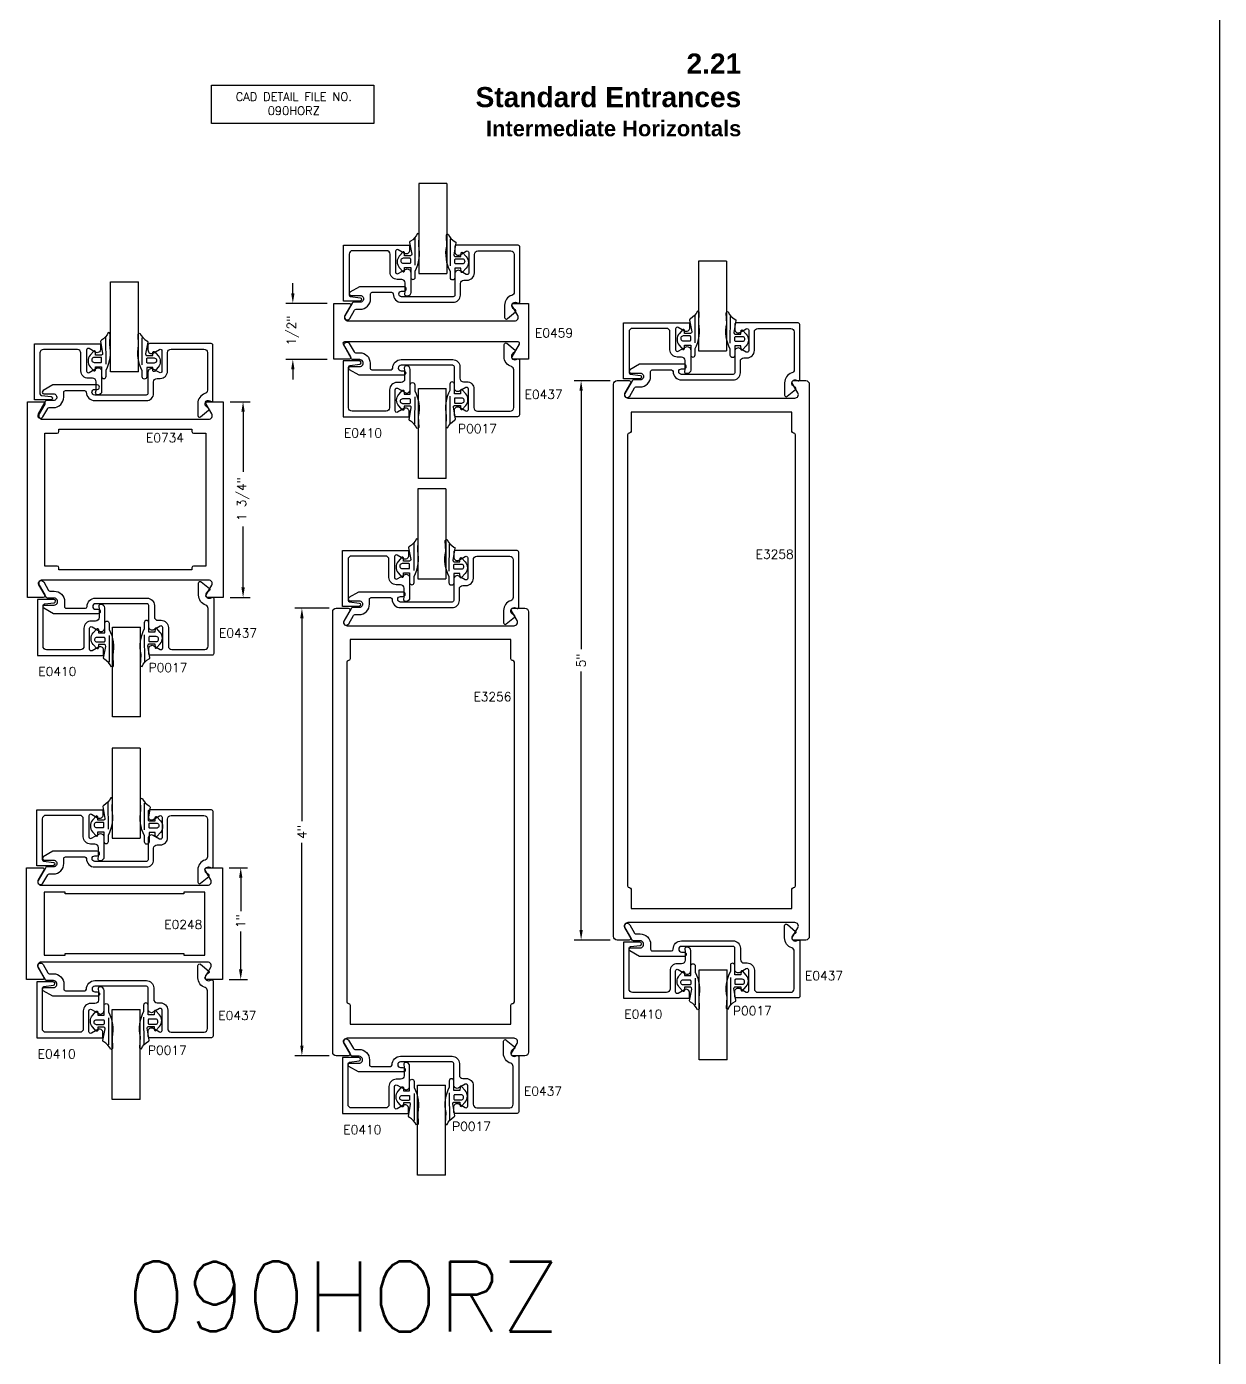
# Model space of a CAD drawing. Extents: x 0 to 130, y 0 to 90.
# Drawn here: x 48.39 to 59.05, y 45.24 to 57.13 of the extents above; entities that cross this region are included whole.
import ezdxf

# ---------------------------------------------------------------- set-up
doc = ezdxf.new("R2010")
doc.units = 0
doc.header["$MEASUREMENT"] = 0
doc.header["$PDMODE"] = 3
doc.layers.get('DEFPOINTS').update_dxf_attribs({"linetype": 'CONTINUOUS'})
for name, color, linetype in [('R-ANNO-DIMS', 3, 'CONTINUOUS'), ('R-ANNO-TEXT', 6, 'CONTINUOUS'), ('R-DET1', 4, 'CONTINUOUS'), ('R-DET2', 2, 'CONTINUOUS'), ('R-DET3', 5, 'CONTINUOUS'), ('R-OTLN', 1, 'CONTINUOUS'), ('TITLE', 7, 'CONTINUOUS')]:
    doc.layers.add(name, color=color, linetype=linetype)
doc.styles.get("Standard").update_dxf_attribs({"font": 'simplex'})
doc.dimstyles.new('1X', dxfattribs={"dimscale": 0, "dimtxt": 0.08, "dimasz": 0.09, "dimexe": 0.062, "dimexo": 0.062, "dimgap": 0.045, "dimtad": 0, "dimdec": 4, "dimzin": 4, "dimtxsty": 'STANDARD', "dimcen": 0, "dimazin": 3, "dimtp": 0.02, "dimtfac": 1, "dimtdec": 4, "dimtofl": 0, "dimtmove": 0, "dimatfit": 3, "dimtolj": 1, "dimtzin": 4})

# ---------------------------------------------------------------- blocks, each defined once
blk = doc.blocks.new('*D79')
at = {"layer": 'DEFPOINTS', "color": 0}
for p in [(50.136, 49.614), (50.136, 48.614), (50.3, 48.614)]:
    blk.add_point(p, dxfattribs=at)
at = {"layer": 'R-ANNO-DIMS', "color": 0}
for p, q in [((50.198, 49.614), (50.362, 49.614)), ((50.3, 49.524), (50.3, 49.226)), ((50.3, 48.704), (50.3, 49.044)), ((50.198, 48.614), (50.362, 48.614))]:
    blk.add_line(p, q, dxfattribs=at)
for points in [[(50.285, 49.524), (50.315, 49.524), (50.3, 49.614)], [(50.285, 48.704), (50.315, 48.704), (50.3, 48.614)]]:
    blk.add_solid(points, dxfattribs=at)
at = {"layer": 'R-ANNO-DIMS', "color": 0, "insert": (50.3, 49.135), "char_height": 0.08, "attachment_point": 5, "rotation": 90}
blk.add_mtext('\\A1;1"', dxfattribs=at)
blk = doc.blocks.new('*D75')
at = {"layer": 'DEFPOINTS', "color": 0}
for p in [(50.144, 53.779), (50.144, 52.029), (50.321, 52.029)]:
    blk.add_point(p, dxfattribs=at)
at = {"layer": 'R-ANNO-DIMS', "color": 0}
for p, q in [((50.206, 53.779), (50.383, 53.779)), ((50.321, 53.689), (50.321, 53.153)), ((50.321, 52.119), (50.321, 52.663)), ((50.206, 52.029), (50.383, 52.029))]:
    blk.add_line(p, q, dxfattribs=at)
for points in [[(50.306, 53.689), (50.336, 53.689), (50.321, 53.779)], [(50.306, 52.119), (50.336, 52.119), (50.321, 52.029)]]:
    blk.add_solid(points, dxfattribs=at)
at = {"layer": 'R-ANNO-DIMS', "color": 0, "insert": (50.321, 52.908), "char_height": 0.08, "attachment_point": 5, "rotation": 90}
blk.add_mtext('\\A1;1 3/4"', dxfattribs=at)
blk = doc.blocks.new('*D76')
at = {"layer": 'DEFPOINTS', "color": 0}
for p in [(51.134, 54.658), (50.766, 54.158), (51.134, 54.158)]:
    blk.add_point(p, dxfattribs=at)
at = {"layer": 'R-ANNO-DIMS', "color": 0}
for p, q in [((50.766, 54.748), (50.766, 54.838)), ((51.072, 54.658), (50.704, 54.658)), ((51.072, 54.158), (50.704, 54.158)), ((50.766, 54.068), (50.766, 53.978))]:
    blk.add_line(p, q, dxfattribs=at)
for points in [[(50.751, 54.748), (50.781, 54.748), (50.766, 54.658)], [(50.751, 54.068), (50.781, 54.068), (50.766, 54.158)]]:
    blk.add_solid(points, dxfattribs=at)
at = {"layer": 'R-ANNO-DIMS', "color": 0, "insert": (50.766, 54.415), "char_height": 0.08, "attachment_point": 5, "rotation": 90}
blk.add_mtext('\\A1;1/2"', dxfattribs=at)
blk = doc.blocks.new('*D77')
at = {"layer": 'DEFPOINTS', "color": 0}
for p in [(51.153, 51.933), (50.847, 47.933), (51.153, 47.933)]:
    blk.add_point(p, dxfattribs=at)
at = {"layer": 'R-ANNO-DIMS', "color": 0}
for p, q in [((51.091, 51.933), (50.785, 51.933)), ((50.847, 51.843), (50.847, 50.031)), ((50.847, 48.023), (50.847, 49.835)), ((51.091, 47.933), (50.785, 47.933))]:
    blk.add_line(p, q, dxfattribs=at)
for points in [[(50.832, 51.843), (50.862, 51.843), (50.847, 51.933)], [(50.832, 48.023), (50.862, 48.023), (50.847, 47.933)]]:
    blk.add_solid(points, dxfattribs=at)
at = {"layer": 'R-ANNO-DIMS', "color": 0, "insert": (50.847, 49.933), "char_height": 0.08, "attachment_point": 5, "rotation": 90}
blk.add_mtext('\\A1;4"', dxfattribs=at)
blk = doc.blocks.new('*D78')
at = {"layer": 'DEFPOINTS', "color": 0}
for p in [(53.664, 53.967), (53.343, 48.967), (53.664, 48.967)]:
    blk.add_point(p, dxfattribs=at)
at = {"layer": 'R-ANNO-DIMS', "color": 0}
for p, q in [((53.602, 53.967), (53.281, 53.967)), ((53.343, 53.877), (53.343, 51.566)), ((53.343, 49.057), (53.343, 51.369)), ((53.602, 48.967), (53.281, 48.967))]:
    blk.add_line(p, q, dxfattribs=at)
for points in [[(53.328, 53.877), (53.358, 53.877), (53.343, 53.967)], [(53.328, 49.057), (53.358, 49.057), (53.343, 48.967)]]:
    blk.add_solid(points, dxfattribs=at)
at = {"layer": 'R-ANNO-DIMS', "color": 0, "insert": (53.343, 51.467), "char_height": 0.08, "attachment_point": 5, "rotation": 90}
blk.add_mtext('\\A1;5"', dxfattribs=at)
blk = doc.blocks.new('S')
at = {"layer": 'R-DET2'}
for p, q in [((4.542, 7.201), (4.542, 8.004)), ((4.542, 8.004), (4.792, 8.004)), ((4.792, 7.201), (4.792, 8.004)), ((4.792, 7.201), (4.542, 7.201))]:
    blk.add_line(p, q, dxfattribs=at)
blk = doc.blocks.new('GLASS')
at = {"layer": 'R-DET2'}
blk.add_blockref('S', (-4.542, -7.201), dxfattribs=at)
blk = doc.blocks.new('QUARTER_INCH_GLASS')
at = {"layer": 'R-DET2'}
blk.add_blockref('GLASS', (0, 0), dxfattribs=at)
blk = doc.blocks.new('1-4_P0017')
at = {"layer": 'R-DET2'}
for points in [[(-0.127, 0.093), (-0.131, 0.191, -0.280474), (-0.115, 0.201, 0.169063), (-0.053, 0.132, -0.378809), (-0.045, 0.121), (-0.064, 0.016, 0.346242), (-0.054, 0), (0, 0), (0.001, 0.03, -0.608656), (0.014, 0.036), (0.047, -0.001, -0.378617), (0.047, -0.104), (0.014, -0.141, -0.608656), (0.001, -0.135), (0, -0.105), (-0.055, -0.105), (-0.055, -0.19, -1), (-0.095, -0.19), (-0.095, -0.135, -0.175364)], [(0.032, -0.051, -0.341999), (0.012, -0.066), (-0.047, -0.066, -0.414214), (-0.055, -0.058), (-0.055, -0.029, -0.414214), (-0.047, -0.021), (0.012, -0.021, -0.341999), (0.032, -0.036, -0.127017)]]:
    blk.add_lwpolyline(points, format="xyb", close=True, dxfattribs=at)
blk.add_lwpolyline([(-0.095, -0.082), (-0.094, 0.158)], dxfattribs=at)

msp = doc.modelspace()

# ---------------------------------------------------------------- linework, layer by layer
at = {"layer": 'R-ANNO-TEXT'}
msp.add_lwpolyline([(50.0375874, 56.6082847), (51.4890673, 56.6082847), (51.4890673, 56.2662219), (50.0375874, 56.2662219)], close=True, dxfattribs=at)
at = {"layer": 'R-DET1'}
for points in [[(51.7814931, 54.7239881, -0.4559911352), (51.7666411, 54.7410886), (51.7698771, 54.7639881), (51.7698791, 54.8410269, 0.4142135624), (51.7388791, 54.8720269), (51.7000671, 54.8720267, -0.4157347224), (51.6348781, 54.937175), (51.6348771, 55.0979882, 0.4142135624), (51.6038771, 55.1289882), (51.2998801, 55.1289882, 0.4142135624), (51.2688801, 55.0979882), (51.2688771, 54.7342816, 0.3788668862), (51.2820491, 54.7193934), (51.3677061, 54.7088759, -0.9407073484), (51.3658781, 54.678988), (51.2188791, 54.6789881), (51.2188791, 55.178988), (51.8098785, 55.178988), (51.8098801, 55.1316815, -0.5773503096), (51.7633801, 55.1048347), (51.7073781, 55.1371665, 0.5773499476), (51.6848781, 55.1241761), (51.6848781, 54.9370266, 0.5773500587), (51.7073781, 54.9240362), (51.7733782, 54.9621414, -0.5773539269), (51.8198786, 54.9352947), (51.8198785, 54.7549883, -0.4142112814), (51.7888785, 54.7239882), (51.7814931, 54.7239882)], [(51.7381973, 54.6675353), (52.1992011, 54.6675353, 0.4142135624), (52.2642011, 54.7325353), (52.2642011, 54.8345483, -0.4142135624), (52.2952011, 54.8655483), (52.3242011, 54.8655483, 0.4142135624), (52.3892011, 54.9305483), (52.3892011, 55.0965343, -0.4142135624), (52.4202011, 55.1275343), (52.7141961, 55.1275343, -0.4142135624), (52.7451961, 55.0965343), (52.7451961, 54.7594939, -0.3256627349), (52.7236964, 54.7299855, 0.3256627349), (52.6591971, 54.6414604), (52.6591971, 54.5330807, 0.6370702608), (52.6838389, 54.52159), (52.75648, 54.5825431, 0.4779725156), (52.7561831, 54.5981036), (52.7361064, 54.6136845, -0.8690679817), (52.7666175, 54.6669607), (52.7814878, 54.6610174, 0.5305087646), (52.7951991, 54.6703032), (52.7951991, 55.1625373, 0.4142135624), (52.7801991, 55.1775373), (52.2291971, 55.1775373, 0.4142135624), (52.2141971, 55.1625373), (52.2141971, 55.1200399, 0.5773590294), (52.2606978, 55.0931936), (52.3166968, 55.1255265, -0.5773590294), (52.3391971, 55.1125363), (52.3391971, 54.9305493, -0.5773411719), (52.3166975, 54.9175587), (52.2606964, 54.9498889, 0.5773411719), (52.2141971, 54.9230417), (52.2141971, 54.7325343, -0.4142135624), (52.1991971, 54.7175343), (51.7381997, 54.7175343, -1), (51.7381997, 54.7675373), (51.7602028, 54.7675373, 1), (51.7602028, 54.8075343), (51.3631997, 54.8075343), (51.2765804, 54.7575258, 0.7673308308), (51.2840803, 54.7295353), (51.3677304, 54.7295353, -1.0057039516), (51.368082, 54.6675373), (51.3090817, 54.6675352, 0.2679461651), (51.2960917, 54.6600349), (51.2314306, 54.5480324, 0.9999753426), (51.2747293, 54.5230338), (51.3180342, 54.5980356, -0.2679423533), (51.3310244, 54.6055353), (51.3680848, 54.6055353, 0.4142135624), (51.4610848, 54.6985353), (51.4610848, 54.7425353, -0.4142135624), (51.4760842, 54.7575353), (51.6481982, 54.7575353, -0.4142119352), (51.6631982, 54.7425354, 0.4142119352), (51.7381997, 54.6675343)], [(54.2842443, 54.0299393, -0.4559911352), (54.2693923, 54.0470397), (54.2726283, 54.0699392), (54.2726303, 54.146978, 0.4142135624), (54.2416303, 54.177978), (54.2028183, 54.1779778, -0.4157347224), (54.1376293, 54.2431261), (54.1376283, 54.4039393, 0.4142135624), (54.1066283, 54.4349393), (53.8026313, 54.4349393, 0.4142135624), (53.7716313, 54.4039393), (53.7716283, 54.0402327, 0.3788668862), (53.7848003, 54.0253445), (53.8704573, 54.0148271, -0.9407073484), (53.8686293, 53.9849391), (53.7216303, 53.9849392), (53.7216303, 54.4849391), (54.3126297, 54.4849391), (54.3126313, 54.4376326, -0.5773503096), (54.2661313, 54.4107858), (54.2101293, 54.4431176, 0.5773499476), (54.1876293, 54.4301272), (54.1876293, 54.2429777, 0.5773500587), (54.2101293, 54.2299873), (54.2761294, 54.2680925, -0.5773539269), (54.3226298, 54.2412458), (54.3226297, 54.0609394, -0.4142112814), (54.2916297, 54.0299393), (54.2842443, 54.0299393)], [(54.2409485, 53.9734864), (54.7019523, 53.9734864, 0.4142135624), (54.7669523, 54.0384864), (54.7669523, 54.1404994, -0.4142135624), (54.7979523, 54.1714994), (54.8269523, 54.1714994, 0.4142135624), (54.8919523, 54.2364994), (54.8919523, 54.4024854, -0.4142135624), (54.9229523, 54.4334854), (55.2169473, 54.4334854, -0.4142135624), (55.2479473, 54.4024854), (55.2479473, 54.065445, -0.3256627349), (55.2264476, 54.0359367, 0.3256627349), (55.1619483, 53.9474115), (55.1619483, 53.8390318, 0.6370702608), (55.1865902, 53.8275411), (55.2592312, 53.8884942, 0.4779725156), (55.2589343, 53.9040547), (55.2388576, 53.9196356, -0.8690679817), (55.2693687, 53.9729118), (55.284239, 53.9669685, 0.5305087646), (55.2979503, 53.9762543), (55.2979503, 54.4684884, 0.4142135624), (55.2829503, 54.4834884), (54.7319483, 54.4834884, 0.4142135624), (54.7169483, 54.4684884), (54.7169483, 54.4259911, 0.5773590294), (54.7634491, 54.3991447), (54.819448, 54.4314776, -0.5773590294), (54.8419483, 54.4184875), (54.8419483, 54.2365004, -0.5773411719), (54.8194487, 54.2235098), (54.7634476, 54.25584, 0.5773411719), (54.7169483, 54.2289928), (54.7169483, 54.0384854, -0.4142135624), (54.7019483, 54.0234854), (54.2409509, 54.0234854, -1), (54.2409509, 54.0734884), (54.262954, 54.0734884, 1), (54.262954, 54.1134854), (53.8659509, 54.1134854), (53.7793317, 54.0634769, 0.7673308308), (53.7868315, 54.0354864), (53.8704816, 54.0354864, -1.0057039516), (53.8708332, 53.9734884), (53.811833, 53.9734864, 0.2679461651), (53.7988429, 53.965986), (53.7341818, 53.8539835, 0.9999753426), (53.7774806, 53.8289849), (53.8207854, 53.9039868, -0.2679423533), (53.8337756, 53.9114864), (53.870836, 53.9114864, 0.4142135624), (53.963836, 54.0044864), (53.963836, 54.0484864, -0.4142135624), (53.9788354, 54.0634864), (54.1509494, 54.0634864, -0.4142119352), (54.1659494, 54.0484865, 0.4142119352), (54.2409509, 53.9734854)], [(49.0180396, 53.8406639, -0.4559911352), (49.0031876, 53.8577644), (49.0064236, 53.8806639), (49.0064256, 53.9577027, 0.4142135624), (48.9754256, 53.9887027), (48.9366136, 53.9887025, -0.4157347224), (48.8714246, 54.0538508), (48.8714236, 54.214664, 0.4142135624), (48.8404236, 54.245664), (48.5364266, 54.245664, 0.4142135624), (48.5054266, 54.214664), (48.5054236, 53.8509574, 0.3788668862), (48.5185956, 53.8360692), (48.6042526, 53.8255517, -0.9407073484), (48.6024246, 53.7956638), (48.4554256, 53.7956639), (48.4554256, 54.2956638), (49.046425, 54.2956638), (49.0464266, 54.2483573, -0.5773503096), (48.9999266, 54.2215105), (48.9439246, 54.2538423, 0.5773499476), (48.9214246, 54.2408519), (48.9214246, 54.0537024, 0.5773500587), (48.9439246, 54.040712), (49.0099247, 54.0788172, -0.5773539269), (49.0564251, 54.0519705), (49.056425, 53.8716641, -0.4142112814), (49.025425, 53.840664), (49.0180396, 53.840664)], [(48.9947533, 53.7889564), (49.4557571, 53.7889564, 0.4142135624), (49.5207571, 53.8539564), (49.5207571, 53.9559694, -0.4142135624), (49.5517571, 53.9869694), (49.5807571, 53.9869694, 0.4142135624), (49.6457571, 54.0519694), (49.6457571, 54.2179554, -0.4142135624), (49.6767571, 54.2489554), (49.9707521, 54.2489554, -0.4142135624), (50.0017521, 54.2179554), (50.0017521, 53.8809151, -0.3256627349), (49.9802524, 53.8514067, 0.3256627349), (49.9157531, 53.7628815), (49.9157531, 53.6545018, 0.6370702608), (49.9403949, 53.6430111), (50.013036, 53.7039642, 0.4779725156), (50.0127391, 53.7195247), (49.9926624, 53.7351056, -0.8690679817), (50.0231735, 53.7883818), (50.0380438, 53.7824385, 0.5305087646), (50.0517551, 53.7917243), (50.0517551, 54.2839584, 0.4142135624), (50.0367551, 54.2989584), (49.4857531, 54.2989584, 0.4142135624), (49.4707531, 54.2839584), (49.4707531, 54.2414611, 0.5773590294), (49.5172538, 54.2146147), (49.5732528, 54.2469477, -0.5773590294), (49.5957531, 54.2339575), (49.5957531, 54.0519704, -0.5773411719), (49.5732535, 54.0389798), (49.5172524, 54.07131, 0.5773411719), (49.4707531, 54.0444628), (49.4707531, 53.8539554, -0.4142135624), (49.4557531, 53.8389554), (48.9947557, 53.8389554, -1), (48.9947557, 53.8889584), (49.0167588, 53.8889584, 1), (49.0167588, 53.9289554), (48.6197557, 53.9289554), (48.5331365, 53.8789469, 0.7673308308), (48.5406363, 53.8509564), (48.6242864, 53.8509564, -1.0057039516), (48.624638, 53.7889584), (48.5656377, 53.7889564, 0.2679461651), (48.5526477, 53.7814561), (48.4879866, 53.6694536, 0.9999753426), (48.5312854, 53.644455), (48.5745902, 53.7194568, -0.2679423533), (48.5875804, 53.7269564), (48.6246408, 53.7269564, 0.4142135624), (48.7176408, 53.8199564), (48.7176408, 53.8639564, -0.4142135624), (48.7326402, 53.8789564), (48.9047542, 53.8789564, -0.4142119352), (48.9197542, 53.8639565, 0.4142119352), (48.9947557, 53.7889554)], [(51.7338912, 54.1555012), (52.194895, 54.1555012, -0.4142135624), (52.259895, 54.0905012), (52.259895, 53.9884882, 0.4142135624), (52.290895, 53.9574882), (52.319895, 53.9574882, -0.4142135624), (52.384895, 53.8924882), (52.384895, 53.7265022, 0.4142135624), (52.415895, 53.6955022), (52.70989, 53.6955022, 0.4142135624), (52.74089, 53.7265022), (52.74089, 54.0635426, 0.3256627349), (52.7193903, 54.093051, -0.3256627349), (52.654891, 54.1815761), (52.654891, 54.2899558, -0.6370702608), (52.6795328, 54.3014465), (52.7521739, 54.2404934, -0.4779725156), (52.751877, 54.2249329), (52.7318003, 54.209352, 0.8690679817), (52.7623114, 54.1560758), (52.7771817, 54.1620191, -0.5305087646), (52.790893, 54.1527333), (52.790893, 53.6604992, -0.4142135624), (52.775893, 53.6454992), (52.224891, 53.6454992, -0.4142135624), (52.209891, 53.6604992), (52.209891, 53.7029966, -0.5773590294), (52.2563917, 53.7298429), (52.3123907, 53.69751, 0.5773590294), (52.334891, 53.7105002), (52.334891, 53.8924872, 0.5773411719), (52.3123914, 53.9054778), (52.2563903, 53.8731476, -0.5773411719), (52.209891, 53.8999948), (52.209891, 54.0905022, 0.4142135624), (52.194891, 54.1055022), (51.7338936, 54.1055022, 1), (51.7338936, 54.0554992), (51.7558967, 54.0554992, -1), (51.7558967, 54.0155022), (51.3588936, 54.0155022), (51.2722743, 54.0655107, -0.7673308308), (51.2797742, 54.0935012), (51.3634243, 54.0935012, 1.0057039516), (51.3637759, 54.1554992), (51.3047756, 54.1555013, -0.2679461651), (51.2917856, 54.1630016), (51.2271245, 54.2750041, -0.9999753426), (51.2704232, 54.3000027), (51.3137281, 54.2250009, 0.2679423533), (51.3267183, 54.2175012), (51.3637787, 54.2175012, -0.4142135624), (51.4567787, 54.1245012), (51.4567787, 54.0805012, 0.4142135624), (51.4717781, 54.0655012), (51.6438921, 54.0655012, 0.4142119352), (51.6588921, 54.0805011, -0.4142119352), (51.7338936, 54.1555022)], [(51.777187, 54.0990484, 0.4559911352), (51.762335, 54.081948), (51.765571, 54.0590485), (51.765573, 53.9820097, -0.4142135624), (51.734573, 53.9510097), (51.695761, 53.9510098, 0.4157347224), (51.630572, 53.8858616), (51.630571, 53.7250483, -0.4142135624), (51.599571, 53.6940483), (51.295574, 53.6940483, -0.4142135624), (51.264574, 53.7250483), (51.264571, 54.088755, -0.3788668862), (51.277743, 54.1036432), (51.3634, 54.1141606, 0.9407073484), (51.361572, 54.1440486), (51.214573, 54.1440485), (51.214573, 53.6440485), (51.8055724, 53.6440485), (51.805574, 53.691355, 0.5773503096), (51.759074, 53.7182018), (51.703072, 53.68587, -0.5773499476), (51.680572, 53.6988604), (51.680572, 53.88601, -0.5773500587), (51.703072, 53.8990003), (51.7690721, 53.8608952, 0.5773539269), (51.8155725, 53.8877419), (51.8155724, 54.0680483, 0.4142112814), (51.7845724, 54.0990484), (51.777187, 54.0990484)], [(51.7719724, 51.9946225, -0.4559911352), (51.7571204, 52.0117229), (51.7603564, 52.0346224), (51.7603584, 52.1116612, 0.4142135624), (51.7293584, 52.1426612), (51.6905464, 52.142661, -0.4157347224), (51.6253574, 52.2078093), (51.6253564, 52.3686225, 0.4142135624), (51.5943564, 52.3996225), (51.2903594, 52.3996225, 0.4142135624), (51.2593594, 52.3686225), (51.2593564, 52.0049159, 0.3788668862), (51.2725284, 51.9900277), (51.3581853, 51.9795103, -0.9407073484), (51.3563574, 51.9496223), (51.2093584, 51.9496224), (51.2093584, 52.4496223), (51.8003578, 52.4496223), (51.8003593, 52.4023158, -0.5773503096), (51.7538594, 52.375469), (51.6978574, 52.4078008, 0.5773499476), (51.6753573, 52.3948104), (51.6753574, 52.2076609, 0.5773500587), (51.6978573, 52.1946705), (51.7638574, 52.2327757, -0.5773539269), (51.8103579, 52.205929), (51.8103578, 52.0256226, -0.4142112814), (51.7793578, 51.9946225), (51.7719724, 51.9946225)], [(51.7286765, 51.9381696), (52.1896804, 51.9381696, 0.4142135624), (52.2546804, 52.0031696), (52.2546804, 52.1051826, -0.4142135624), (52.2856804, 52.1361826), (52.3146804, 52.1361826, 0.4142135624), (52.3796804, 52.2011826), (52.3796804, 52.3671686, -0.4142135624), (52.4106804, 52.3981686), (52.7046754, 52.3981686, -0.4142135624), (52.7356754, 52.3671686), (52.7356754, 52.0301283, -0.3256627349), (52.7141756, 52.0006199, 0.3256627349), (52.6496764, 51.9120947), (52.6496764, 51.803715, 0.6370702608), (52.6743182, 51.7922243), (52.7469592, 51.8531774, 0.4779725156), (52.7466623, 51.8687379), (52.7265856, 51.8843188, -0.8690679817), (52.7570968, 51.937595), (52.771967, 51.9316517, 0.5305087646), (52.7856784, 51.9409375), (52.7856784, 52.4331716, 0.4142135624), (52.7706784, 52.4481716), (52.2196764, 52.4481716, 0.4142135624), (52.2046764, 52.4331716), (52.2046764, 52.3906743, 0.5773590294), (52.2511771, 52.3638279), (52.307176, 52.3961609, -0.5773590294), (52.3296764, 52.3831707), (52.3296764, 52.2011836, -0.5773411719), (52.3071767, 52.188193), (52.2511756, 52.2205232, 0.5773411719), (52.2046764, 52.193676), (52.2046764, 52.0031686, -0.4142135624), (52.1896764, 51.9881686), (51.728679, 51.9881686, -1), (51.728679, 52.0381716), (51.7506821, 52.0381716, 1), (51.7506821, 52.0781686), (51.353679, 52.0781686), (51.2670597, 52.0281601, 0.7673308308), (51.2745596, 52.0001696), (51.3582096, 52.0001696, -1.0057039516), (51.3585613, 51.9381716), (51.299561, 51.9381696, 0.2679461651), (51.2865709, 51.9306692), (51.2219098, 51.8186668, 0.9999753426), (51.2652086, 51.7936681), (51.3085134, 51.86867, -0.2679423533), (51.3215036, 51.8761696), (51.3585641, 51.8761696, 0.4142135624), (51.4515641, 51.9691696), (51.4515641, 52.0131696, -0.4142135624), (51.4665635, 52.0281696), (51.6386775, 52.0281696, -0.4142119352), (51.6536775, 52.0131697, 0.4142119352), (51.728679, 51.9381686)], [(49.0020505, 52.0233687), (49.4630543, 52.0233687, -0.4142135624), (49.5280543, 51.9583687), (49.5280543, 51.8563557, 0.4142135624), (49.5590543, 51.8253557), (49.5880543, 51.8253557, -0.4142135624), (49.6530543, 51.7603557), (49.6530543, 51.5943697, 0.4142135624), (49.6840543, 51.5633697), (49.9780493, 51.5633697, 0.4142135624), (50.0090493, 51.5943697), (50.0090493, 51.9314101, 0.3256627349), (49.9875496, 51.9609185, -0.3256627349), (49.9230503, 52.0494437), (49.9230503, 52.1578234, -0.6370702608), (49.9476921, 52.1693141), (50.0203332, 52.108361, -0.4779725156), (50.0200363, 52.0928005), (49.9999596, 52.0772196, 0.8690679817), (50.0304707, 52.0239434), (50.045341, 52.0298867, -0.5305087646), (50.0590523, 52.0206009), (50.0590523, 51.5283667, -0.4142135624), (50.0440523, 51.5133667), (49.4930503, 51.5133667, -0.4142135624), (49.4780503, 51.5283667), (49.4780503, 51.5708641, -0.5773590294), (49.524551, 51.5977105), (49.58055, 51.5653775, 0.5773590294), (49.6030503, 51.5783677), (49.6030503, 51.7603548, 0.5773411719), (49.5805507, 51.7733454), (49.5245496, 51.7410152, -0.5773411719), (49.4780503, 51.7678624), (49.4780503, 51.9583697, 0.4142135624), (49.4630503, 51.9733697), (49.0020529, 51.9733697, 1), (49.0020529, 51.9233667), (49.024056, 51.9233667, -1), (49.024056, 51.8833697), (48.6270529, 51.8833697), (48.5404336, 51.9333783, -0.7673308308), (48.5479335, 51.9613687), (48.6315836, 51.9613687, 1.0057039516), (48.6319352, 52.0233667), (48.5729349, 52.0233688, -0.2679461651), (48.5599449, 52.0308691), (48.4952838, 52.1428716, -0.9999753426), (48.5385826, 52.1678702), (48.5818874, 52.0928684, 0.2679423533), (48.5948776, 52.0853687), (48.631938, 52.0853687, -0.4142135624), (48.724938, 51.9923687), (48.724938, 51.9483687, 0.4142135624), (48.7399374, 51.9333687), (48.9120514, 51.9333687, 0.4142119352), (48.9270514, 51.9483687, -0.4142119352), (49.0020529, 52.0233697)], [(49.0453463, 51.9669159, 0.4559911352), (49.0304943, 51.9498155), (49.0337303, 51.926916), (49.0337323, 51.8498772, -0.4142135624), (49.0027323, 51.8188772), (48.9639203, 51.8188774, 0.4157347224), (48.8987313, 51.7537291), (48.8987303, 51.5929159, -0.4142135624), (48.8677303, 51.5619159), (48.5637333, 51.5619159, -0.4142135624), (48.5327333, 51.5929159), (48.5327303, 51.9566225, -0.3788668862), (48.5459023, 51.9715107), (48.6315593, 51.9820281, 0.9407073484), (48.6297313, 52.0119161), (48.4827323, 52.011916), (48.4827323, 51.511916), (49.0737317, 51.511916), (49.0737333, 51.5592226, 0.5773503096), (49.0272333, 51.5860693), (48.9712313, 51.5537376, -0.5773499476), (48.9487313, 51.566728), (48.9487313, 51.7538775, -0.5773500587), (48.9712313, 51.7668679), (49.0372314, 51.7287627, 0.5773539269), (49.0837318, 51.7556094), (49.0837317, 51.9359158, 0.4142112814), (49.0527317, 51.9669159), (49.0453463, 51.9669159)], [(49.0389842, 49.6764923, -0.4559911352), (49.0241322, 49.6935928), (49.0273682, 49.7164923), (49.0273702, 49.7935311, 0.4142135624), (48.9963702, 49.8245311), (48.9575582, 49.8245309, -0.4157347224), (48.8923692, 49.8896792), (48.8923682, 50.0504924, 0.4142135624), (48.8613682, 50.0814924), (48.5573712, 50.0814924, 0.4142135624), (48.5263712, 50.0504924), (48.5263682, 49.6867858, 0.3788668862), (48.5395402, 49.6718976), (48.6251972, 49.6613802, -0.9407073484), (48.6233692, 49.6314922), (48.4763702, 49.6314923), (48.4763702, 50.1314922), (49.0673696, 50.1314922), (49.0673712, 50.0841857, -0.5773503096), (49.0208712, 50.0573389), (48.9648692, 50.0896707, 0.5773499476), (48.9423692, 50.0766803), (48.9423692, 49.8895308, 0.5773500587), (48.9648692, 49.8765404), (49.0308693, 49.9146456, -0.5773539269), (49.0773697, 49.8877989), (49.0773696, 49.7074925, -0.4142112814), (49.0463696, 49.6764924), (49.0389842, 49.6764924)], [(48.9956884, 49.6200395), (49.4566922, 49.6200395, 0.4142135624), (49.5216922, 49.6850395), (49.5216922, 49.7870525, -0.4142135624), (49.5526922, 49.8180525), (49.5816922, 49.8180525, 0.4142135624), (49.6466922, 49.8830525), (49.6466922, 50.0490385, -0.4142135624), (49.6776922, 50.0800385), (49.9716872, 50.0800385, -0.4142135624), (50.0026872, 50.0490385), (50.0026872, 49.7119981, -0.3256627349), (49.9811875, 49.6824897, 0.3256627349), (49.9166882, 49.5939646), (49.9166882, 49.4855849, 0.6370702608), (49.94133, 49.4740942), (50.0139711, 49.5350473, 0.4779725156), (50.0136742, 49.5506078), (49.9935975, 49.5661887, -0.8690679817), (50.0241086, 49.6194649), (50.0389789, 49.6135216, 0.5305087646), (50.0526902, 49.6228074), (50.0526902, 50.1150415, 0.4142135624), (50.0376902, 50.1300415), (49.4866882, 50.1300415, 0.4142135624), (49.4716882, 50.1150415), (49.4716882, 50.0725441, 0.5773590294), (49.5181889, 50.0456978), (49.5741879, 50.0780307, -0.5773590294), (49.5966882, 50.0650406), (49.5966882, 49.8830535, -0.5773411719), (49.5741886, 49.8700629), (49.5181875, 49.9023931, 0.5773411719), (49.4716882, 49.8755459), (49.4716882, 49.6850385, -0.4142135624), (49.4566882, 49.6700385), (48.9956908, 49.6700385, -1), (48.9956908, 49.7200415), (49.0176939, 49.7200415, 1), (49.0176939, 49.7600385), (48.6206908, 49.7600385), (48.5340715, 49.71003, 0.7673308308), (48.5415714, 49.6820395), (48.6252215, 49.6820395, -1.0057039516), (48.6255731, 49.6200415), (48.5665728, 49.6200394, 0.2679461651), (48.5535828, 49.6125391), (48.4889217, 49.5005366, 0.9999753426), (48.5322204, 49.475538), (48.5755253, 49.5505398, -0.2679423533), (48.5885155, 49.5580395), (48.6255759, 49.5580395, 0.4142135624), (48.7185759, 49.6510395), (48.7185759, 49.6950395, -0.4142135624), (48.7335753, 49.7100395), (48.9056893, 49.7100395, -0.4142119352), (48.9206893, 49.6950396, 0.4142119352), (48.9956908, 49.6200385)], [(54.2411655, 48.959859), (54.7021693, 48.959859, -0.4142135624), (54.7671693, 48.894859), (54.7671693, 48.792846, 0.4142135624), (54.7981693, 48.761846), (54.8271693, 48.761846, -0.4142135624), (54.8921693, 48.696846), (54.8921693, 48.53086, 0.4142135624), (54.9231693, 48.49986), (55.2171643, 48.49986, 0.4142135624), (55.2481643, 48.53086), (55.2481643, 48.8679004, 0.3256627349), (55.2266646, 48.8974088, -0.3256627349), (55.1621653, 48.9859339), (55.1621653, 49.0943136, -0.6370702608), (55.1868071, 49.1058043), (55.2594482, 49.0448512, -0.4779725156), (55.2591513, 49.0292907), (55.2390746, 49.0137098, 0.8690679817), (55.2695857, 48.9604336), (55.284456, 48.9663769, -0.5305087646), (55.2981673, 48.9570911), (55.2981673, 48.464857, -0.4142135624), (55.2831673, 48.449857), (54.7321653, 48.449857, -0.4142135624), (54.7171653, 48.464857), (54.7171653, 48.5073544, -0.5773590294), (54.763666, 48.5342007), (54.819665, 48.5018678, 0.5773590294), (54.8421653, 48.514858), (54.8421653, 48.696845, 0.5773411719), (54.8196657, 48.7098356), (54.7636646, 48.6775054, -0.5773411719), (54.7171653, 48.7043526), (54.7171653, 48.89486, 0.4142135624), (54.7021653, 48.90986), (54.2411679, 48.90986, 1), (54.2411679, 48.859857), (54.263171, 48.859857, -1), (54.263171, 48.81986), (53.8661679, 48.81986), (53.7795486, 48.8698685, -0.7673308308), (53.7870485, 48.897859), (53.8706986, 48.897859, 1.0057039516), (53.8710502, 48.959857), (53.8120499, 48.9598591, -0.2679461651), (53.7990599, 48.9673594), (53.7343988, 49.0793619, -0.9999753426), (53.7776975, 49.1043605), (53.8210024, 49.0293587, 0.2679423533), (53.8339926, 49.021859), (53.871053, 49.021859, -0.4142135624), (53.964053, 48.928859), (53.964053, 48.884859, 0.4142135624), (53.9790524, 48.869859), (54.1511664, 48.869859, 0.4142119352), (54.1661664, 48.8848589, -0.4142119352), (54.2411679, 48.95986)], [(54.2844613, 48.9034062, 0.4559911352), (54.2696093, 48.8863057), (54.2728453, 48.8634062), (54.2728473, 48.7863674, -0.4142135624), (54.2418473, 48.7553674), (54.2030353, 48.7553676, 0.4157347224), (54.1378463, 48.6902193), (54.1378453, 48.5294061, -0.4142135624), (54.1068453, 48.4984061), (53.8028483, 48.4984061, -0.4142135624), (53.7718483, 48.5294061), (53.7718453, 48.8931127, -0.3788668862), (53.7850173, 48.9080009), (53.8706743, 48.9185184, 0.9407073484), (53.8688463, 48.9484063), (53.7218473, 48.9484062), (53.7218473, 48.4484063), (54.3128467, 48.4484063), (54.3128483, 48.4957128, 0.5773503096), (54.2663483, 48.5225596), (54.2103463, 48.4902278, -0.5773499476), (54.1878463, 48.5032182), (54.1878463, 48.6903677, -0.5773500587), (54.2103463, 48.7033581), (54.2763464, 48.6652529, 0.5773539269), (54.3228468, 48.6920996), (54.3228467, 48.872406, 0.4142112814), (54.2918467, 48.9034061), (54.2844613, 48.9034061)], [(48.9960962, 48.6040949), (49.4571001, 48.6040949, -0.4142135624), (49.5221001, 48.5390949), (49.5221001, 48.4370819, 0.4142135624), (49.5531001, 48.4060819), (49.5821001, 48.4060819, -0.4142135624), (49.6471001, 48.3410819), (49.6471001, 48.1750959, 0.4142135624), (49.6781001, 48.1440959), (49.9720951, 48.1440959, 0.4142135624), (50.0030951, 48.1750959), (50.0030951, 48.5121363, 0.3256627349), (49.9815953, 48.5416446, -0.3256627349), (49.9170961, 48.6301698), (49.9170961, 48.7385495, -0.6370702608), (49.9417379, 48.7500402), (50.0143789, 48.6890871, -0.4779725156), (50.0140821, 48.6735266), (49.9940053, 48.6579457, 0.8690679817), (50.0245165, 48.6046695), (50.0393868, 48.6106128, -0.5305087646), (50.0530981, 48.601327), (50.0530981, 48.1090929, -0.4142135624), (50.0380981, 48.0940929), (49.4870961, 48.0940929, -0.4142135624), (49.4720961, 48.1090929), (49.4720961, 48.1515902, -0.5773590294), (49.5185968, 48.1784366), (49.5745957, 48.1461037, 0.5773590294), (49.5970961, 48.1590938), (49.5970961, 48.3410809, 0.5773411719), (49.5745964, 48.3540715), (49.5185953, 48.3217413, -0.5773411719), (49.4720961, 48.3485885), (49.4720961, 48.5390959, 0.4142135624), (49.4570961, 48.5540959), (48.9960987, 48.5540959, 1), (48.9960987, 48.5040929), (49.0181018, 48.5040929, -1), (49.0181018, 48.4640959), (48.6210987, 48.4640959), (48.5344794, 48.5141044, -0.7673308308), (48.5419793, 48.5420949), (48.6256293, 48.5420949, 1.0057039516), (48.625981, 48.6040929), (48.5669807, 48.6040949, -0.2679461651), (48.5539907, 48.6115953), (48.4893295, 48.7235978, -0.9999753426), (48.5326283, 48.7485964), (48.5759332, 48.6735945, 0.2679423533), (48.5889234, 48.6660949), (48.6259838, 48.6660949, -0.4142135624), (48.7189838, 48.5730949), (48.7189838, 48.5290949, 0.4142135624), (48.7339832, 48.5140949), (48.9060972, 48.5140949, 0.4142119352), (48.9210972, 48.5290948, -0.4142119352), (48.9960987, 48.6040959)], [(49.0393921, 48.547642, 0.4559911352), (49.0245401, 48.5305416), (49.0277761, 48.5076421), (49.0277781, 48.4306033, -0.4142135624), (48.9967781, 48.3996033), (48.9579661, 48.3996035, 0.4157347224), (48.8927771, 48.3344552), (48.8927761, 48.173642, -0.4142135624), (48.8617761, 48.142642), (48.5577791, 48.142642, -0.4142135624), (48.5267791, 48.173642), (48.5267761, 48.5373486, -0.3788668862), (48.5399481, 48.5522368), (48.6256051, 48.5627542, 0.9407073484), (48.6237771, 48.5926422), (48.4767781, 48.5926421), (48.4767781, 48.0926422), (49.0677775, 48.0926422), (49.0677791, 48.1399487, 0.5773503096), (49.0212791, 48.1667955), (48.9652771, 48.1344637, -0.5773499476), (48.9427771, 48.1474541), (48.9427771, 48.3346036, -0.5773500587), (48.9652771, 48.347594), (49.0312771, 48.3094888, 0.5773539269), (49.0777776, 48.3363355), (49.0777775, 48.5166419, 0.4142112814), (49.0467775, 48.547642), (49.0393921, 48.547642)], [(51.7284934, 47.927542), (52.1894973, 47.927542, -0.4142135624), (52.2544973, 47.862542), (52.2544973, 47.760529, 0.4142135624), (52.2854973, 47.729529), (52.3144973, 47.729529, -0.4142135624), (52.3794973, 47.664529), (52.3794973, 47.498543, 0.4142135624), (52.4104973, 47.467543), (52.7044923, 47.467543, 0.4142135624), (52.7354923, 47.498543), (52.7354923, 47.8355834, 0.3256627349), (52.7139925, 47.8650918, -0.3256627349), (52.6494933, 47.953617), (52.6494933, 48.0619967, -0.6370702608), (52.6741351, 48.0734873), (52.7467761, 48.0125343, -0.4779725156), (52.7464793, 47.9969738), (52.7264026, 47.9813929, 0.8690679817), (52.7569137, 47.9281167), (52.771784, 47.93406, -0.5305087646), (52.7854953, 47.9247742), (52.7854953, 47.43254, -0.4142135624), (52.7704953, 47.41754), (52.2194933, 47.41754, -0.4142135624), (52.2044933, 47.43254), (52.2044933, 47.4750374, -0.5773590294), (52.250994, 47.5018838), (52.3069929, 47.4695508, 0.5773590294), (52.3294933, 47.482541), (52.3294933, 47.6645281, 0.5773411719), (52.3069936, 47.6775187), (52.2509926, 47.6451885, -0.5773411719), (52.2044933, 47.6720357), (52.2044933, 47.862543, 0.4142135624), (52.1894933, 47.877543), (51.7284959, 47.877543, 1), (51.7284959, 47.82754), (51.750499, 47.82754, -1), (51.750499, 47.787543), (51.3534959, 47.787543), (51.2668766, 47.8375516, -0.7673308308), (51.2743765, 47.865542), (51.3580266, 47.865542, 1.0057039516), (51.3583782, 47.92754), (51.2993779, 47.9275421, -0.2679461651), (51.2863879, 47.9350424), (51.2217267, 48.0470449, -0.9999753426), (51.2650255, 48.0720435), (51.3083304, 47.9970417, 0.2679423533), (51.3213206, 47.989542), (51.358381, 47.989542, -0.4142135624), (51.451381, 47.896542), (51.451381, 47.852542, 0.4142135624), (51.4663804, 47.837542), (51.6384944, 47.837542, 0.4142119352), (51.6534944, 47.8525419, -0.4142119352), (51.7284959, 47.927543)], [(51.7717893, 47.8710892, 0.4559911352), (51.7569373, 47.8539888), (51.7601733, 47.8310893), (51.7601753, 47.7540505, -0.4142135624), (51.7291753, 47.7230505), (51.6903633, 47.7230507, 0.4157347224), (51.6251743, 47.6579024), (51.6251733, 47.4970892, -0.4142135624), (51.5941733, 47.4660892), (51.2901763, 47.4660892, -0.4142135624), (51.2591763, 47.4970892), (51.2591733, 47.8607958, -0.3788668862), (51.2723453, 47.875684), (51.3580023, 47.8862014, 0.9407073484), (51.3561743, 47.9160894), (51.2091753, 47.9160893), (51.2091753, 47.4160893), (51.8001747, 47.4160893), (51.8001763, 47.4633958, 0.5773503096), (51.7536763, 47.4902426), (51.6976743, 47.4579109, -0.5773499476), (51.6751743, 47.4709013), (51.6751743, 47.6580508, -0.5773500587), (51.6976743, 47.6710412), (51.7636743, 47.632936, 0.5773539269), (51.8101748, 47.6597827), (51.8101747, 47.8400891, 0.4142112814), (51.7791747, 47.8710892), (51.7717893, 47.8710892)]]:
    msp.add_lwpolyline(points, format="xyb", dxfattribs=at)
at = {"layer": 'R-OTLN'}
for points in [[(52.749254, 54.5020284, 0.5768466291), (52.776054, 54.5485284), (52.725854, 54.6355284, -0.5775639246), (52.738854, 54.6580284), (52.873854, 54.6580284), (52.873854, 54.1580284), (52.738854, 54.1580284, -0.5775639246), (52.725854, 54.1805284), (52.791654, 54.2945284, 0.5758497648), (52.780454, 54.3140284), (51.227254, 54.3140284, 0.5758497648), (51.216054, 54.2945284), (51.281754, 54.1806284, -0.5819881654), (51.268854, 54.1580284), (51.133854, 54.1580284), (51.133854, 54.6580284), (51.268854, 54.6580284, -0.5775639246), (51.281854, 54.6355284), (51.231654, 54.5485284, 0.5768466291), (51.258454, 54.5020284), (52.749254, 54.5020284)], [(53.7722713, 53.9673608, -0.573734799), (53.7852713, 53.9448608), (53.7350713, 53.8578608, 0.5768466291), (53.7618713, 53.8113608), (55.2546713, 53.8113608, 0.5768466291), (55.2814713, 53.8578608), (55.2312713, 53.9448608, -0.573734799), (55.2442713, 53.9673608), (55.3522713, 53.9673608, -0.4142135624), (55.3832713, 53.9363608), (55.3832713, 48.9983608, -0.4142135624), (55.3522713, 48.9673608), (55.2442713, 48.9673608, -0.573734799), (55.2312713, 48.9898608), (55.2814713, 49.0768608, 0.5768466291), (55.2546713, 49.1233608), (53.7618713, 49.1233608, 0.5768466291), (53.7350713, 49.0768608), (53.7852713, 48.9898608, -0.573734799), (53.7722713, 48.9673608), (53.6642713, 48.9673608, -0.4142135624), (53.6332713, 48.9983608), (53.6332713, 53.9363608, -0.4142135624), (53.6642713, 53.9673608)], [(50.1440838, 52.9039228), (50.1440838, 52.0289228), (50.0030838, 52.0289228, -0.5775639246), (49.9900838, 52.0514228), (50.0402838, 52.1384228, 0.5768466291), (50.0134838, 52.1849228), (49.2690838, 52.1849228), (48.5246838, 52.1849228, 0.5768466291), (48.4978838, 52.1384228), (48.5480838, 52.0514228, -0.5775639246), (48.5350838, 52.0289228), (48.3940838, 52.0289228), (48.3940838, 52.9039228), (48.3940838, 53.7789228), (48.5350838, 53.7789228, -0.5775639246), (48.5480838, 53.7564228), (48.4978838, 53.6694228, 0.5768466291), (48.5246838, 53.6229228), (49.2690838, 53.6229228), (50.0134838, 53.6229228, 0.5768466291), (50.0402838, 53.6694228), (49.9900838, 53.7564228, -0.5775639246), (50.0030838, 53.7789228), (50.1440838, 53.7789228), (50.1440838, 52.9039228)], [(53.7742713, 49.4353608, -0.4133333333), (53.7892713, 49.4203608), (53.7892713, 49.2483608), (53.7892713, 49.2483608), (55.2272713, 49.2483608), (55.2272713, 49.4203608, -0.4133333333), (55.2422713, 49.4353608), (55.2432713, 49.4353608, 0.4133333333), (55.2582713, 49.4503608), (55.2582713, 53.4843608, 0.4133333333), (55.2432713, 53.4993608), (55.2422713, 53.4993608, -0.4133333333), (55.2272713, 53.5143608), (55.2272713, 53.6863608), (53.7892713, 53.6863608), (53.7892713, 53.6863608), (53.7892713, 53.5143608, -0.4133333333), (53.7742713, 53.4993608), (53.7732713, 53.4993608, 0.4133333333), (53.7582713, 53.4843608), (53.7582713, 49.4503608, 0.4133333333), (53.7732713, 49.4353608)], [(49.9880838, 52.9039228), (49.9880838, 52.3099228), (49.8780838, 52.3099228, 0.4133333333), (49.8630838, 52.2949228), (49.8630838, 52.2749228), (49.2690838, 52.2749228), (48.6750838, 52.2749228), (48.6750838, 52.2949228, 0.4133333333), (48.6600838, 52.3099228), (48.5500838, 52.3099228), (48.5500838, 52.9039228), (48.5500838, 53.4979228), (48.6600838, 53.4979228, 0.4133333333), (48.6750838, 53.5129228), (48.6750838, 53.5329228), (49.2690838, 53.5329228), (49.8630838, 53.5329228), (49.8630838, 53.5129228, 0.4133333333), (49.8780838, 53.4979228), (49.9880838, 53.4979228), (49.9880838, 52.9039228)], [(51.2611982, 51.9331316, -0.573734799), (51.2741982, 51.9106316), (51.2239982, 51.8236316, 0.5768466291), (51.2507982, 51.7771316), (52.7435982, 51.7771316, 0.5768466291), (52.7703982, 51.8236316), (52.7201982, 51.9106316, -0.573734799), (52.7331982, 51.9331316), (52.8411982, 51.9331316, -0.4142135624), (52.8721982, 51.9021316), (52.8721982, 47.9641316, -0.4142135624), (52.8411982, 47.9331316), (52.7331982, 47.9331316, -0.573734799), (52.7201982, 47.9556316), (52.7703982, 48.0426316, 0.5768466291), (52.7435982, 48.0891316), (51.2507982, 48.0891316, 0.5768466291), (51.2239982, 48.0426316), (51.2741982, 47.9556316, -0.573734799), (51.2611982, 47.9331316), (51.1531982, 47.9331316, -0.4142135624), (51.1221982, 47.9641316), (51.1221982, 51.9021316, -0.4142135624), (51.1531982, 51.9331316)], [(51.2631982, 48.4011316, -0.4133333333), (51.2781982, 48.3861316), (51.2781982, 48.2141316), (51.2781982, 48.2141316), (52.7161982, 48.2141316), (52.7161982, 48.3861316, -0.4133333333), (52.7311982, 48.4011316), (52.7321982, 48.4011316, 0.4133333333), (52.7471982, 48.4161316), (52.7471982, 51.4501316, 0.4133333333), (52.7321982, 51.4651316), (52.7311982, 51.4651316, -0.4133333333), (52.7161982, 51.4801316), (52.7161982, 51.6521316), (51.2781982, 51.6521316), (51.2781982, 51.6521316), (51.2781982, 51.4801316, -0.4133333333), (51.2631982, 51.4651316), (51.2621982, 51.4651316, 0.4133333333), (51.2471982, 51.4501316), (51.2471982, 48.4161316, 0.4133333333), (51.2621982, 48.4011316)], [(48.3859023, 48.6136827), (48.3859023, 49.1136827), (48.3859023, 49.6136827), (48.5269023, 49.6136827, -0.5775639246), (48.5399023, 49.5911827), (48.4897023, 49.5041827, 0.5768466291), (48.5165023, 49.4576827), (49.2609023, 49.4576827), (50.0053023, 49.4576827, 0.5779217384), (50.0322023, 49.5041827), (49.9819023, 49.5911827, -0.5775639246), (49.9949023, 49.6136827), (50.1359023, 49.6136827), (50.1359023, 49.1136827), (50.1359023, 48.6136827), (49.9949023, 48.6136827, -0.5775639246), (49.9819023, 48.6361827), (50.0322023, 48.7231827, 0.5779217384), (50.0053023, 48.7696827), (49.2609023, 48.7696827), (48.5165023, 48.7696827, 0.5768466291), (48.4897023, 48.7231827), (48.5399023, 48.6361827, -0.5775639246), (48.5269023, 48.6136827), (48.3859023, 48.6136827)]]:
    msp.add_lwpolyline(points, format="xyb", close=True, dxfattribs=at)
msp.add_lwpolyline([(48.5419023, 49.1136827), (48.5419023, 48.8316827), (48.7299023, 48.8316827), (48.7299023, 48.8476827), (49.2609023, 48.8476827), (49.7919023, 48.8476827), (49.7919023, 48.8316827), (49.9799023, 48.8316827), (49.9799023, 49.1136827), (49.9799023, 49.3956827), (49.7919023, 49.3956827), (49.7919023, 49.3796827), (49.2609023, 49.3796827), (48.7299023, 49.3796827), (48.7299023, 49.3956827), (48.5419023, 49.3956827), (48.5419023, 49.1136827)], close=True, dxfattribs=at)
at = {"layer": 'TITLE'}
msp.add_line((59.0492749, 89.8789502), (59.0492749, 14.8789502), dxfattribs=at)

# ---------------------------------------------------------------- block references
at = {"layer": 'R-DET2', "xscale": -1, "rotation": 180}
for p in [(51.8926426, 55.7296711), (54.3933582, 55.0356223), (51.8835916, 53.0003055), (49.1519567, 50.6821753)]:
    msp.add_blockref('QUARTER_INCH_GLASS', p, dxfattribs=at)
at = {"layer": 'R-DET2'}
for p in [(49.1354706, 54.0463862), (51.8878898, 53.0933653), (49.1547162, 50.9612329), (54.3985019, 47.8977231), (49.1498031, 47.541959), (51.8816843, 46.8654062)]:
    msp.add_blockref('QUARTER_INCH_GLASS', p, dxfattribs=at)
at = {"layer": 'R-DET3', "xscale": -1}
for p in [(51.7648786, 55.082416), (54.2676298, 54.3883671), (49.0014251, 54.196389), (51.7553578, 52.3530503), (49.0223697, 50.038743)]:
    msp.add_blockref('1-4_P0017', p, dxfattribs=at)
at = {"layer": 'R-DET3'}
for p in [(52.2691971, 55.0772486), (54.7719483, 54.3831997), (49.5142287, 54.1912216), (52.2596764, 52.3478829), (49.5351733, 50.0335756)]:
    msp.add_blockref('1-4_P0017', p, dxfattribs=at)
at = {"layer": 'R-DET3', "rotation": 180}
for p in [(51.7605725, 53.7406205), (49.0287318, 51.608488), (54.2678468, 48.5449783), (49.0227776, 48.1892142), (51.7551748, 47.5126613)]:
    msp.add_blockref('1-4_P0017', p, dxfattribs=at)
at = {"layer": 'R-DET3', "xscale": -1, "rotation": 180}
for p in [(52.264891, 53.7457879), (49.5330503, 51.6136555), (54.7721653, 48.5501457), (49.5270961, 48.1943816), (52.2594933, 47.5178288)]:
    msp.add_blockref('1-4_P0017', p, dxfattribs=at)

# ---------------------------------------------------------------- texts
at = {"layer": 'R-ANNO-TEXT', "insert": (50.7742696, 56.542702), "char_height": 0.075, "width": 1.875, "attachment_point": 2}
msp.add_mtext('CAD DETAIL FILE NO.\\P090HORZ', dxfattribs=at)
at = {"layer": 'R-ANNO-TEXT', "char_height": 0.08}
for s, insert, attachment_point in [('\\A1;E0459', (53.2710856, 54.3940475), 6), ('\\A1;E0437', (52.8383132, 53.8440531), 4), ('\\A1;E0410', (51.2233723, 53.4998891), 4), ('\\A1;P0017', (52.2433579, 53.538483), 4), ('\\A1;E0734', (49.7929632, 53.4566939), 6), ('\\A1;E3258', (55.2431469, 52.4158232), 6), ('\\A1;E0437', (50.1064725, 51.7119207), 4), ('\\A1;E0410', (48.4915316, 51.3677567), 4), ('\\A1;P0017', (49.4766974, 51.4028676), 4), ('\\A1;E3256', (52.7204801, 51.1427056), 6), ('\\A1;E0248', (49.9562354, 49.1057913), 6), ('\\A1;E0437', (55.3455875, 48.6484109), 4), ('\\A1;E0437', (50.1005182, 48.2926468), 4), ('\\A1;E0410', (53.7306466, 48.3042469), 4), ('\\A1;P0017', (54.7015802, 48.3346012), 4), ('\\A1;E0410', (48.4855774, 47.9484828), 4), ('\\A1;P0017', (49.471034, 47.9821454), 4), ('\\A1;E0437', (52.8329154, 47.616094), 4), ('\\A1;E0410', (51.2179746, 47.27193), 4), ('\\A1;P0017', (52.1898185, 47.3010586), 4)]:
    msp.add_mtext(s, dxfattribs=dict(at, insert=insert, attachment_point=attachment_point))
at = {"layer": 'TITLE'}
msp.add_text('090HORZ', height=0.625, dxfattribs=at).set_placement((49.2760592, 45.4689309))
at = {"layer": 'TITLE', "insert": (54.7748806, 56.8920962, 6.2106922), "char_height": 0.18, "width": 7.44, "attachment_point": 3}
msp.add_mtext('{\\fArial|b1|i0|c0|p34;2.21\\PStandard Entrances\\P\\H0.7778x;Intermediate Horizontals}', dxfattribs=at)

# ---------------------------------------------------------------- dimensions: what is measured, and where the dimension line sits
at = {"layer": 'R-ANNO-DIMS'}
for base, p1, p2, picture, middle in [((50.7660139, 54.1580284), (51.133854, 54.6580284), (51.133854, 54.1580284), '*D76', (50.7660139, 54.4152893)), ((50.3211248, 52.0289228), (50.1440838, 53.7789228), (50.1440838, 52.0289228), '*D75', (50.3211248, 52.9083789)), ((50.3001832, 48.6136827), (50.1359023, 49.6136827), (50.1359023, 48.6136827), '*D79', (50.3001832, 49.1349945))]:
    dim = msp.add_linear_dim(base=base, p1=p1, p2=p2, angle=90, dimstyle='1X', override={"dimscale": 1, "dimpost": '"'}, dxfattribs=at)
    dim.commit()
    dim.dimension.update_dxf_attribs({"geometry": picture, "text_midpoint": middle, "dimtype": 160})
for base, p1, p2, picture, middle in [((53.3433972, 48.9673608), (53.6642713, 53.9673608), (53.6642713, 48.9673608), '*D78', (53.3433972, 51.4673608)), ((50.8471448, 47.9331316), (51.1531982, 51.9331316), (51.1531982, 47.9331316), '*D77', (50.8471448, 49.9331316))]:
    dim = msp.add_linear_dim(base=base, p1=p1, p2=p2, angle=90, dimstyle='1X', override={"dimscale": 1, "dimpost": '"'}, dxfattribs=at)
    dim.commit()
    dim.dimension.update_dxf_attribs({"geometry": picture, "text_midpoint": middle})

doc.saveas('drawing.dxf')
